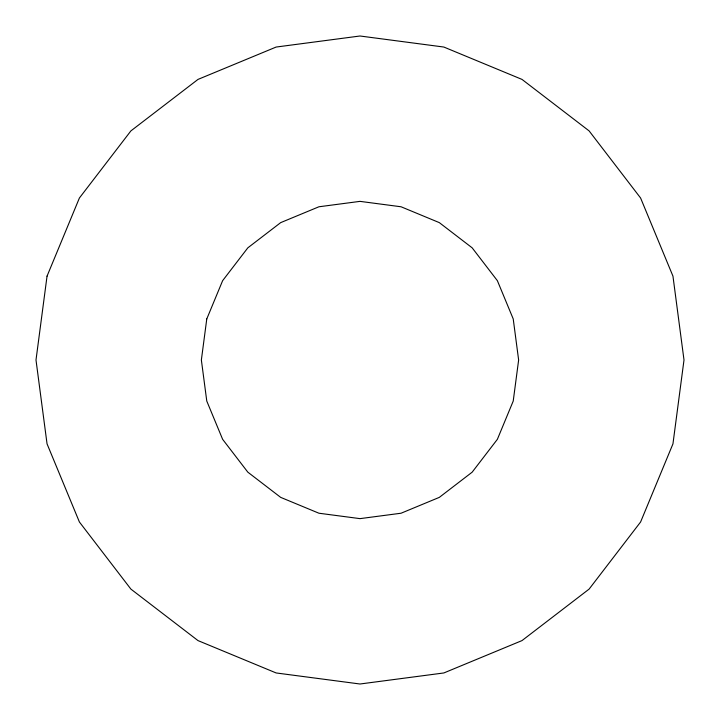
<?xml version="1.0" encoding="UTF-8"?>
<svg xmlns="http://www.w3.org/2000/svg" width="720" height="720" viewBox="0 0 720 720"><rect width="100%" height="100%" fill="white"/><g stroke="black" fill="none" stroke-linecap="round" stroke-linejoin="round"><path stroke-width="1.08" d="M47.043 276.147L36 360L47.043 443.853L79.407 522L130.896 589.104L198 640.593L276.147 672.957L360 684L443.853 672.957L522 640.593L589.104 589.104L640.593 522L672.957 443.853L684 360L672.957 276.147L640.593 198L589.104 130.896L522 79.407L443.853 47.043L360 36L276.147 47.043L198 79.407L130.896 130.896L79.407 198L47.043 276.147M206.775 318.942L201.366 360L206.775 401.058L222.624 439.317L247.833 472.167L280.683 497.376L318.942 513.225L360 518.634L401.058 513.225L439.317 497.376L472.167 472.167L497.376 439.317L513.225 401.058L518.634 360L513.225 318.942L497.376 280.683L472.167 247.833L439.317 222.624L401.058 206.775L360 201.366L318.942 206.775L280.683 222.624L247.833 247.833L222.624 280.683L206.775 318.942"/></g></svg>
